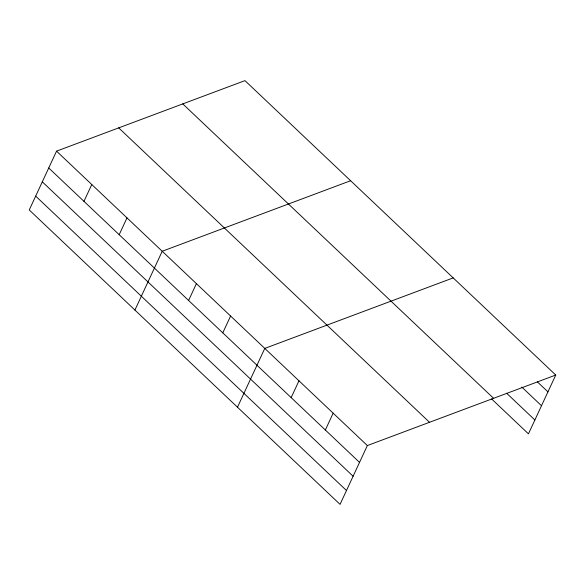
<?xml version="1.0" encoding="UTF-8"?>
<svg xmlns="http://www.w3.org/2000/svg" width="585" height="585" viewBox="0 0 585 585"><rect width="100%" height="100%" fill="white"/><g stroke="black" fill="none" stroke-linecap="round" stroke-linejoin="round"><path stroke-width="0.88" d="M56.548 151.149L29.25 209.956L340.046 504.372L367.343 445.565L555.75 375.043L244.954 80.628L56.548 151.149L367.343 445.565M83.962 201.342L91.772 184.516M119.186 234.709L126.996 217.883M134.923 310.057L162.22 251.25L350.62 180.728M188.597 300.463L196.406 283.637M222.783 332.85L230.592 316.024M237.488 407.211L264.786 348.404L453.185 277.89M291.162 397.624L298.972 380.791M325.348 430.004L333.157 413.178M555.75 375.043L528.452 433.851L491.634 398.977M537.418 381.91L547.94 391.87M521.783 387.043L541.505 405.727M506.61 393.215L534.88 420.001M182.776 103.903L493.579 398.312M118.718 127.881L429.522 422.29M48.738 167.975L359.534 462.391M42.303 181.833L353.106 476.248M35.678 196.107L346.481 490.515"/></g></svg>
